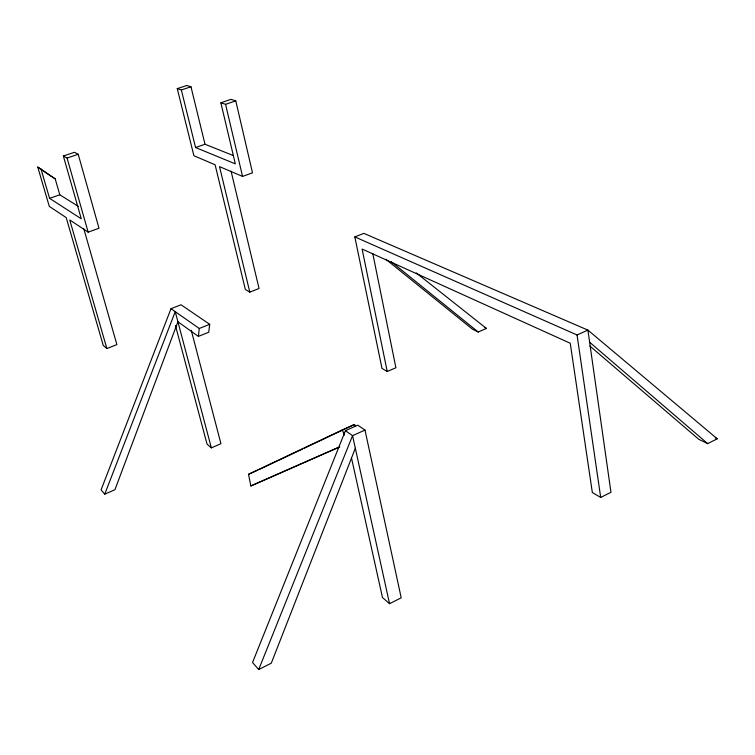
<?xml version="1.0" encoding="UTF-8"?>
<svg xmlns="http://www.w3.org/2000/svg" width="755" height="755" viewBox="0 0 755 755"><rect width="100%" height="100%" fill="white"/><g stroke="black" fill="none" stroke-linecap="round" stroke-linejoin="round"><path stroke-width="1.13" d="M198.386 336.381L199.273 328.482L170.989 308.701L101.066 489.929L104.766 494.138L114.939 489.721L177.916 321.781L198.386 336.381L208.729 332.228L209.701 324.31L181.03 304.784L170.989 308.701M104.766 494.138L175.236 311.673L211.353 447.866L220.941 443.704L191.241 330.284M355.331 448.281L271.29 663.192L258.701 669.525L252.538 662.503L345.431 430.69L357.785 425.178L364.995 430.086L401.207 597.818L389.542 603.689L382.474 597.507L351.537 458.172M258.701 669.525L352.557 435.663L364.995 430.086M387.239 371.507L362.098 249.037L570.251 343.261L592.335 492.515L600.697 497.451L610.955 492.288L587.909 330.105L363.863 233.37L354.822 236.91L381.992 368.412L387.239 371.507L395.903 367.742L372.791 253.529M589.919 346.064L698.752 439.287L707.671 443.629L717.25 438.806L587.909 330.105L577.047 334.975L354.822 236.91M339.656 446.96L250.868 485.956L248.508 474.3L342.241 429.935L354.539 424.452L355.454 426.49M258.606 469.789L302.311 449.14M304.444 448.13L354.539 424.452M250.868 485.956L338.023 447.555M248.508 474.3L257.597 470.242M385.909 259.295L472.545 329.246L478.226 332.011L486.428 328.444L416.26 272.923M199.273 328.482L209.701 324.31M78.388 206.398L59.815 194.799L55.172 178.784L37.75 167.063L49.301 206.398L66.204 217.6L103.237 345.394L106.88 348.536L116.883 344.591L83.767 228.595M233.276 155.539L205.001 144.252L190.977 86.778L186.825 85.475L177.255 88.637L193.903 155.747L215.099 164.76L245.356 289.495L249.811 292.128L259.05 288.486L231.077 171.168M106.88 348.536L69.734 219.941L88.156 232.153L98.99 228.237L78.209 154.265L74.415 152.293L63.354 156.03L81.276 218.799L49.594 198.357L40.987 168.988M249.811 292.128L219.516 166.629L242.553 176.415L252.5 172.829L235.777 100.868L231.002 99.367L220.866 102.793L235.315 163.854L195.564 147.536L181.351 89.968L177.255 88.637M49.594 198.357L59.815 194.799M195.564 147.536L205.001 144.252M63.354 156.03L67.072 158.04L78.209 154.265M220.866 102.793L225.575 104.322L235.777 100.868M181.351 89.968L190.977 86.778M484.521 327.538L486.428 328.444M715.259 437.853L717.25 438.806M52.68 177.302L55.172 178.784M37.75 167.063L51.859 176.802M345.431 430.69L352.557 435.663L389.542 603.689M391.288 261.73L478.226 332.011M589.636 342.241L707.671 443.629M211.353 447.866L207.03 444.091L175.481 325.594M342.241 429.935L344.535 435.04M67.072 158.04L88.156 232.153M225.575 104.322L242.553 176.415M577.047 334.975L600.697 497.451"/></g></svg>
